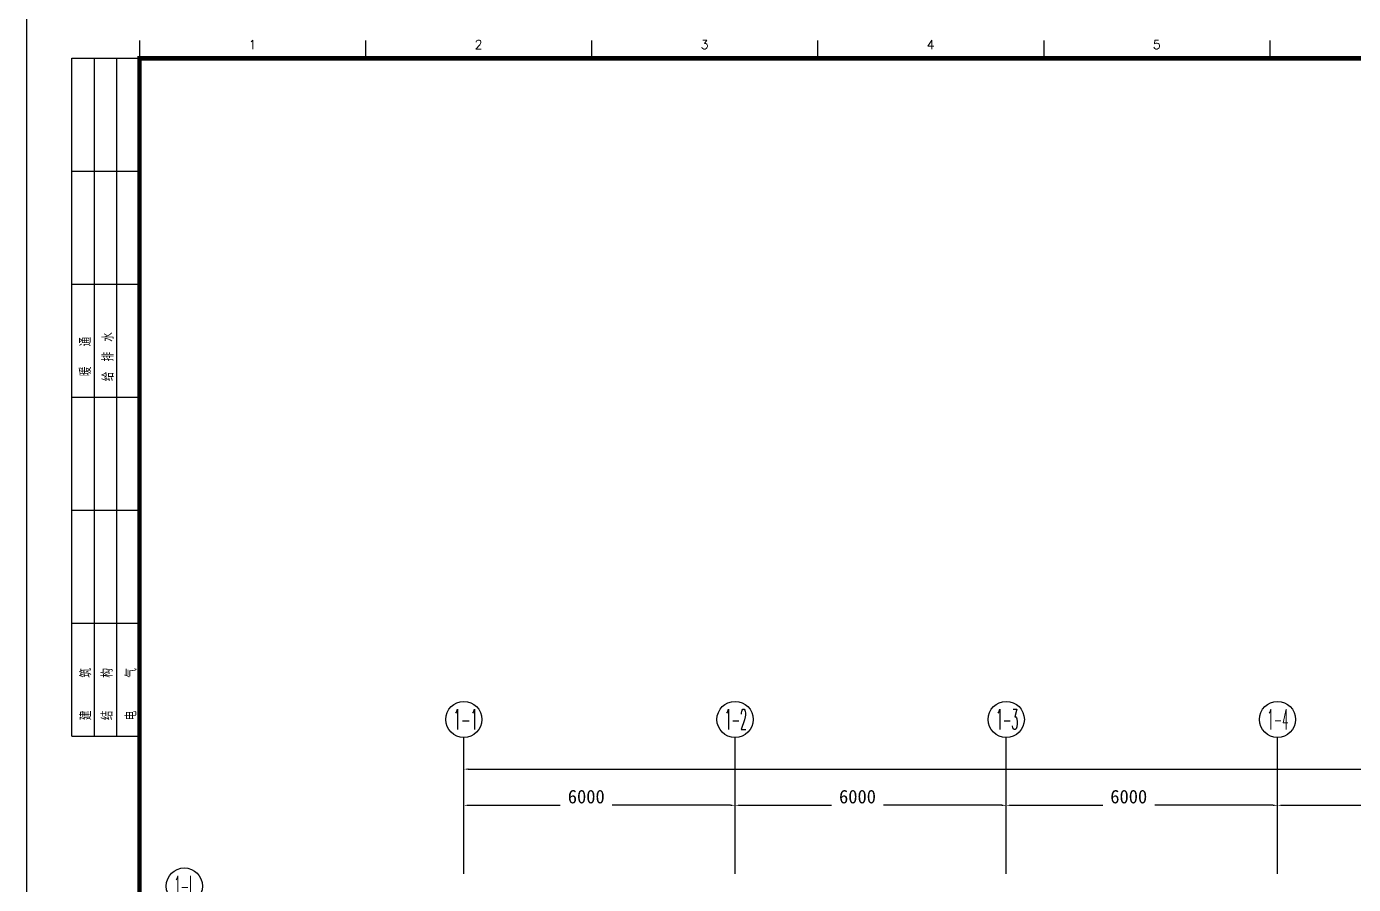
# Model space of a CAD drawing. Header units: inches. Extents: x 18712 to 314639, y 0 to 420500.
# Drawn here: x 18712 to 48065, y 148920 to 167902 of the extents above; entities that cross this region are included whole.
import ezdxf
from ezdxf.enums import TextEntityAlignment as Align

# ---------------------------------------------------------------- set-up
doc = ezdxf.new("R2010")
doc.units = ezdxf.units.IN
doc.header["$LTSCALE"] = 1000
doc.header["$MEASUREMENT"] = 0
doc.layers.get('0').update_dxf_attribs({"true_color": 0xffffff})
for name, color, linetype, true_color in [('AXIS_TEXT', 7, 'Continuous', 0xffffff), ('DIM', 3, 'Continuous', 0x00ff00), ('TK', 7, 'Continuous', 0xffffff), ('ZG-图框层', 4, 'Continuous', 0x00ffff)]:
    doc.layers.add(name, color=color, linetype=linetype, true_color=true_color)
doc.styles.add('_TCH_AXIS', font='txt.shx', dxfattribs={"height": 0.2, "bigfont": 'GBCBIG.shx'})
doc.styles.add('CCIAD-图框(会签栏)', font='txt.shx', dxfattribs={"height": 0.2, "bigfont": 'gbcbig.shx'})
doc.styles.add('ISOCP', font='txt.shx', dxfattribs={"height": 0.2, "bigfont": 'gbcbig.shx'})
doc.dimstyles.new('TSSD_100_100$0', dxfattribs={"dimtxt": 300, "dimasz": 100, "dimexe": 100, "dimexo": 250, "dimgap": 100, "dimtad": 1, "dimdec": 0, "dimzin": 0, "dimdsep": 46, "dimtxsty": 'Standard', "dimcen": 0, "dimclrd": 256, "dimclre": 256, "dimclrt": 7, "dimadec": 0, "dimazin": 0, "dimtfac": 1, "dimtdec": 4, "dimtix": 1, "dimtmove": 2, "dimatfit": 3, "dimfxl": 1, "dimtolj": 1, "dimtzin": 0, "dimarcsym": 0})

# ---------------------------------------------------------------- blocks, each defined once
blk = doc.blocks.new('*D1318')
at = {"layer": 'Defpoints', "color": 0, "transparency": 16777216}
for p in [(34385, 150672), (28385, 149155), (34385, 149155)]:
    blk.add_point(p, dxfattribs=at)
at = {"layer": 'DIM', "lineweight": -2, "transparency": 16777216}
for p, q in [((28385, 149405), (28385, 150772)), ((28485, 150672), (30519, 150672)), ((34285, 150672), (31669, 150672)), ((34385, 149405), (34385, 150772))]:
    blk.add_line(p, q, dxfattribs=at)
at = {"layer": 'DIM', "transparency": 16777216}
for points in [[(28485, 150688), (28485, 150655), (28385, 150672)], [(34285, 150655), (34285, 150688), (34385, 150672)]]:
    blk.add_solid(points, dxfattribs=at)
at = {"layer": 'DIM', "color": 7, "true_color": 0xffffff, "transparency": 16777216, "insert": (31094, 150862), "char_height": 300, "attachment_point": 5}
blk.add_mtext('\\A1;6000', dxfattribs=at)
blk = doc.blocks.new('*D1319')
at = {"layer": 'Defpoints', "color": 0, "transparency": 16777216}
for p in [(40385, 150672), (34385, 149155), (40385, 149155)]:
    blk.add_point(p, dxfattribs=at)
at = {"layer": 'DIM', "lineweight": -2, "transparency": 16777216}
for p, q in [((34385, 149405), (34385, 150772)), ((34485, 150672), (36519, 150672)), ((40285, 150672), (37669, 150672)), ((40385, 149405), (40385, 150772))]:
    blk.add_line(p, q, dxfattribs=at)
at = {"layer": 'DIM', "transparency": 16777216}
for points in [[(34485, 150688), (34485, 150655), (34385, 150672)], [(40285, 150655), (40285, 150688), (40385, 150672)]]:
    blk.add_solid(points, dxfattribs=at)
at = {"layer": 'DIM', "color": 7, "true_color": 0xffffff, "transparency": 16777216, "insert": (37094, 150862), "char_height": 300, "attachment_point": 5}
blk.add_mtext('\\A1;6000', dxfattribs=at)
blk = doc.blocks.new('*D1320')
at = {"layer": 'Defpoints', "color": 0, "transparency": 16777216}
for p in [(46385, 150672), (40385, 149155), (46385, 149155)]:
    blk.add_point(p, dxfattribs=at)
at = {"layer": 'DIM', "lineweight": -2, "transparency": 16777216}
for p, q in [((40385, 149405), (40385, 150772)), ((40485, 150672), (42519, 150672)), ((46285, 150672), (43669, 150672)), ((46385, 149405), (46385, 150772))]:
    blk.add_line(p, q, dxfattribs=at)
at = {"layer": 'DIM', "transparency": 16777216}
for points in [[(40485, 150688), (40485, 150655), (40385, 150672)], [(46285, 150655), (46285, 150688), (46385, 150672)]]:
    blk.add_solid(points, dxfattribs=at)
at = {"layer": 'DIM', "color": 7, "true_color": 0xffffff, "transparency": 16777216, "insert": (43094, 150862), "char_height": 300, "attachment_point": 5}
blk.add_mtext('\\A1;6000', dxfattribs=at)
blk = doc.blocks.new('*D1321')
at = {"layer": 'Defpoints', "color": 0, "transparency": 16777216}
for p in [(52385, 150672), (46385, 149155), (52385, 149155)]:
    blk.add_point(p, dxfattribs=at)
at = {"layer": 'DIM', "lineweight": -2, "transparency": 16777216}
for p, q in [((46385, 149405), (46385, 150772)), ((46485, 150672), (48519, 150672)), ((52285, 150672), (49669, 150672)), ((52385, 149405), (52385, 150772))]:
    blk.add_line(p, q, dxfattribs=at)
at = {"layer": 'DIM', "transparency": 16777216}
for points in [[(46485, 150688), (46485, 150655), (46385, 150672)], [(52285, 150655), (52285, 150688), (52385, 150672)]]:
    blk.add_solid(points, dxfattribs=at)
at = {"layer": 'DIM', "color": 7, "true_color": 0xffffff, "transparency": 16777216, "insert": (49094, 150862), "char_height": 300, "attachment_point": 5}
blk.add_mtext('\\A1;6000', dxfattribs=at)
blk = doc.blocks.new('*D1328')
at = {"layer": 'Defpoints', "color": 0, "transparency": 16777216}
for p in [(87605, 151472), (28385, 149155), (87605, 149155)]:
    blk.add_point(p, dxfattribs=at)
at = {"layer": 'DIM', "lineweight": -2, "transparency": 16777216}
for p, q in [((28385, 149405), (28385, 151572)), ((28485, 151472), (56807, 151472)), ((87505, 151472), (58357, 151472)), ((87605, 149405), (87605, 151572))]:
    blk.add_line(p, q, dxfattribs=at)
at = {"layer": 'DIM', "transparency": 16777216}
for points in [[(28485, 151488), (28485, 151455), (28385, 151472)], [(87505, 151455), (87505, 151488), (87605, 151472)]]:
    blk.add_solid(points, dxfattribs=at)
at = {"layer": 'DIM', "color": 7, "true_color": 0xffffff, "transparency": 16777216, "insert": (57582, 151662), "char_height": 300, "attachment_point": 5}
blk.add_mtext('\\A1;59220', dxfattribs=at)
blk = doc.blocks.new('_AXISO')
at = {"lineweight": -3}
blk.add_circle((0, 0), 0.5, dxfattribs=at)

msp = doc.modelspace()

# ---------------------------------------------------------------- linework, layer by layer
at = {"layer": 'DIM', "lineweight": -3}
for p, q in [((28384.8, 149154.8), (28384.8, 152171.8)), ((34384.8, 149154.8), (34384.8, 152171.8)), ((40384.8, 149154.8), (40384.8, 152171.8)), ((46384.8, 149154.8), (46384.8, 152171.8))]:
    msp.add_line(p, q, dxfattribs=at)
at = {"layer": 'TK', "lineweight": -3}
for p, q in [((21212.2, 167591.3), (21212.2, 167200)), ((21212.2, 167591.3), (21212.2, 167200)), ((26212.2, 167591.3), (26212.2, 167200)), ((31212.2, 167591.3), (31212.2, 167200)), ((36212.2, 167591.3), (36212.2, 167200)), ((41212.2, 167591.3), (41212.2, 167200)), ((46212.2, 167591.3), (46212.2, 167200)), ((19712.2, 167200), (21212.2, 167200)), ((19712.2, 159700), (19712.2, 167200)), ((20212.2, 159700), (20212.2, 167200)), ((20712.2, 159700), (20712.2, 167200)), ((21212.2, 159700), (21212.2, 167200)), ((19712.2, 164700), (21212.2, 164700)), ((19712.2, 162200), (21212.2, 162200)), ((19712.2, 152200), (19712.2, 159700)), ((19712.2, 159700), (21212.2, 159700)), ((19712.2, 159700), (21212.2, 159700)), ((20212.2, 152200), (20212.2, 159700)), ((20712.2, 152200), (20712.2, 159700)), ((21212.2, 152200), (21212.2, 159700)), ((19712.2, 157200), (21212.2, 157200)), ((19712.2, 154700), (21212.2, 154700)), ((19712.2, 152200), (21212.2, 152200))]:
    msp.add_line(p, q, dxfattribs=at)
msp.add_lwpolyline([(18712.2, 168200), (18712.2, 84100), (137612.2, 84100), (137612.2, 168200)], close=True, dxfattribs=at)
at = {"layer": 'TK', "lineweight": -3, "const_width": 100}
msp.add_lwpolyline([(21212.2, 167200), (21212.2, 85100), (136612.2, 85100), (136612.2, 167200)], close=True, dxfattribs=at)
at = {"layer": 'ZG-图框层', "lineweight": -3}
msp.add_lwpolyline([(18712.2, 84100), (137612.2, 84100), (137612.2, 168200), (18712.2, 168200)], close=True, dxfattribs=at)
at = {"layer": 'ZG-图框层', "lineweight": -3, "const_width": 100}
msp.add_lwpolyline([(21212.2, 85100), (136612.2, 85100), (136612.2, 167200), (21212.2, 167200)], close=True, dxfattribs=at)

# ---------------------------------------------------------------- block references
at = {"layer": 'DIM'}
ref = msp.add_blockref('_AXISO', (28384.8, 152571.8), dxfattribs=dict(at, xscale=800, yscale=800))
ref.add_attrib('A', '1-1', (28158.5, 152345.5), dxfattribs={"layer": 'AXIS_TEXT', "height": 452.55, "style": '_TCH_AXIS', "width": 0.42})
ref = msp.add_blockref('_AXISO', (34384.8, 152571.8), dxfattribs=dict(at, xscale=800, yscale=800))
ref.add_attrib('A', '1-2', (34158.5, 152345.5), dxfattribs={"layer": 'AXIS_TEXT', "height": 452.55, "style": '_TCH_AXIS', "width": 0.381818})
ref = msp.add_blockref('_AXISO', (40384.8, 152571.8), dxfattribs=dict(at, xscale=800, yscale=800))
ref.add_attrib('A', '1-3', (40158.5, 152345.5), dxfattribs={"layer": 'AXIS_TEXT', "height": 452.55, "style": '_TCH_AXIS', "width": 0.381818})
ref = msp.add_blockref('_AXISO', (46384.8, 152571.8), dxfattribs=dict(at, xscale=800, yscale=800))
ref.add_attrib('A', '1-4', (46158.5, 152345.5), dxfattribs={"layer": 'AXIS_TEXT', "height": 452.55, "style": '_TCH_AXIS', "width": 0.368421})
ref = msp.add_blockref('_AXISO', (22202.7, 148885.8), dxfattribs=dict(at, xscale=800, yscale=800))
ref.add_attrib('A', '1-L', (21976.4, 148659.5), dxfattribs={"layer": 'AXIS_TEXT', "height": 452.55, "style": '_TCH_AXIS', "width": 0.375})

# ---------------------------------------------------------------- texts
at = {"layer": 'TK', "style": 'ISOCP'}
for s, p in [('1', (23712.2, 167503.8)), ('2', (28712.2, 167503.8)), ('3', (33712.2, 167503.8)), ('4', (38712.2, 167503.8)), ('5', (43712.2, 167503.8))]:
    msp.add_text(s, height=200, dxfattribs=at).set_placement(p, align=Align.MIDDLE_CENTER)
at = {"layer": 'TK', "style": 'CCIAD-图框(会签栏)'}
for s, p in [('暖  通', (20138.9, 160165.3)), ('给 排 水', (20638.7, 160055.5)), ('建   筑', (20147.6, 152555.5)), ('结   构', (20621.3, 152555.5)), ('电   气', (21147.6, 152555.5))]:
    msp.add_text(s, height=250, rotation=90, dxfattribs=at).set_placement(p)

# ---------------------------------------------------------------- dimensions: what is measured, and where the dimension line sits
at = {"layer": 'DIM'}
for base, p1, p2, angle, text, picture, middle in [((87604.8, 151471.8), (28384.8, 149154.8), (87604.8, 149154.8), 360, '59220', '*D1328', (57581.7, 151661.8)), ((34384.8, 150671.8), (28384.8, 149154.8), (34384.8, 149154.8), 0, '6000', '*D1318', (31094.1, 150861.8)), ((40384.8, 150671.8), (34384.8, 149154.8), (40384.8, 149154.8), 0, '6000', '*D1319', (37094.1, 150861.8)), ((46384.8, 150671.8), (40384.8, 149154.8), (46384.8, 149154.8), 0, '6000', '*D1320', (43094.1, 150861.8)), ((52384.8, 150671.8), (46384.8, 149154.8), (52384.8, 149154.8), 0, '6000', '*D1321', (49094.1, 150861.8))]:
    dim = msp.add_linear_dim(base=base, p1=p1, p2=p2, angle=angle, text=text, dimstyle='TSSD_100_100$0', override={"dimscale": 1, "dimlfac": 1}, dxfattribs=at)
    dim.commit()
    dim.dimension.update_dxf_attribs({"geometry": picture, "text_midpoint": middle, "dimtype": 161})

doc.saveas('drawing.dxf')
